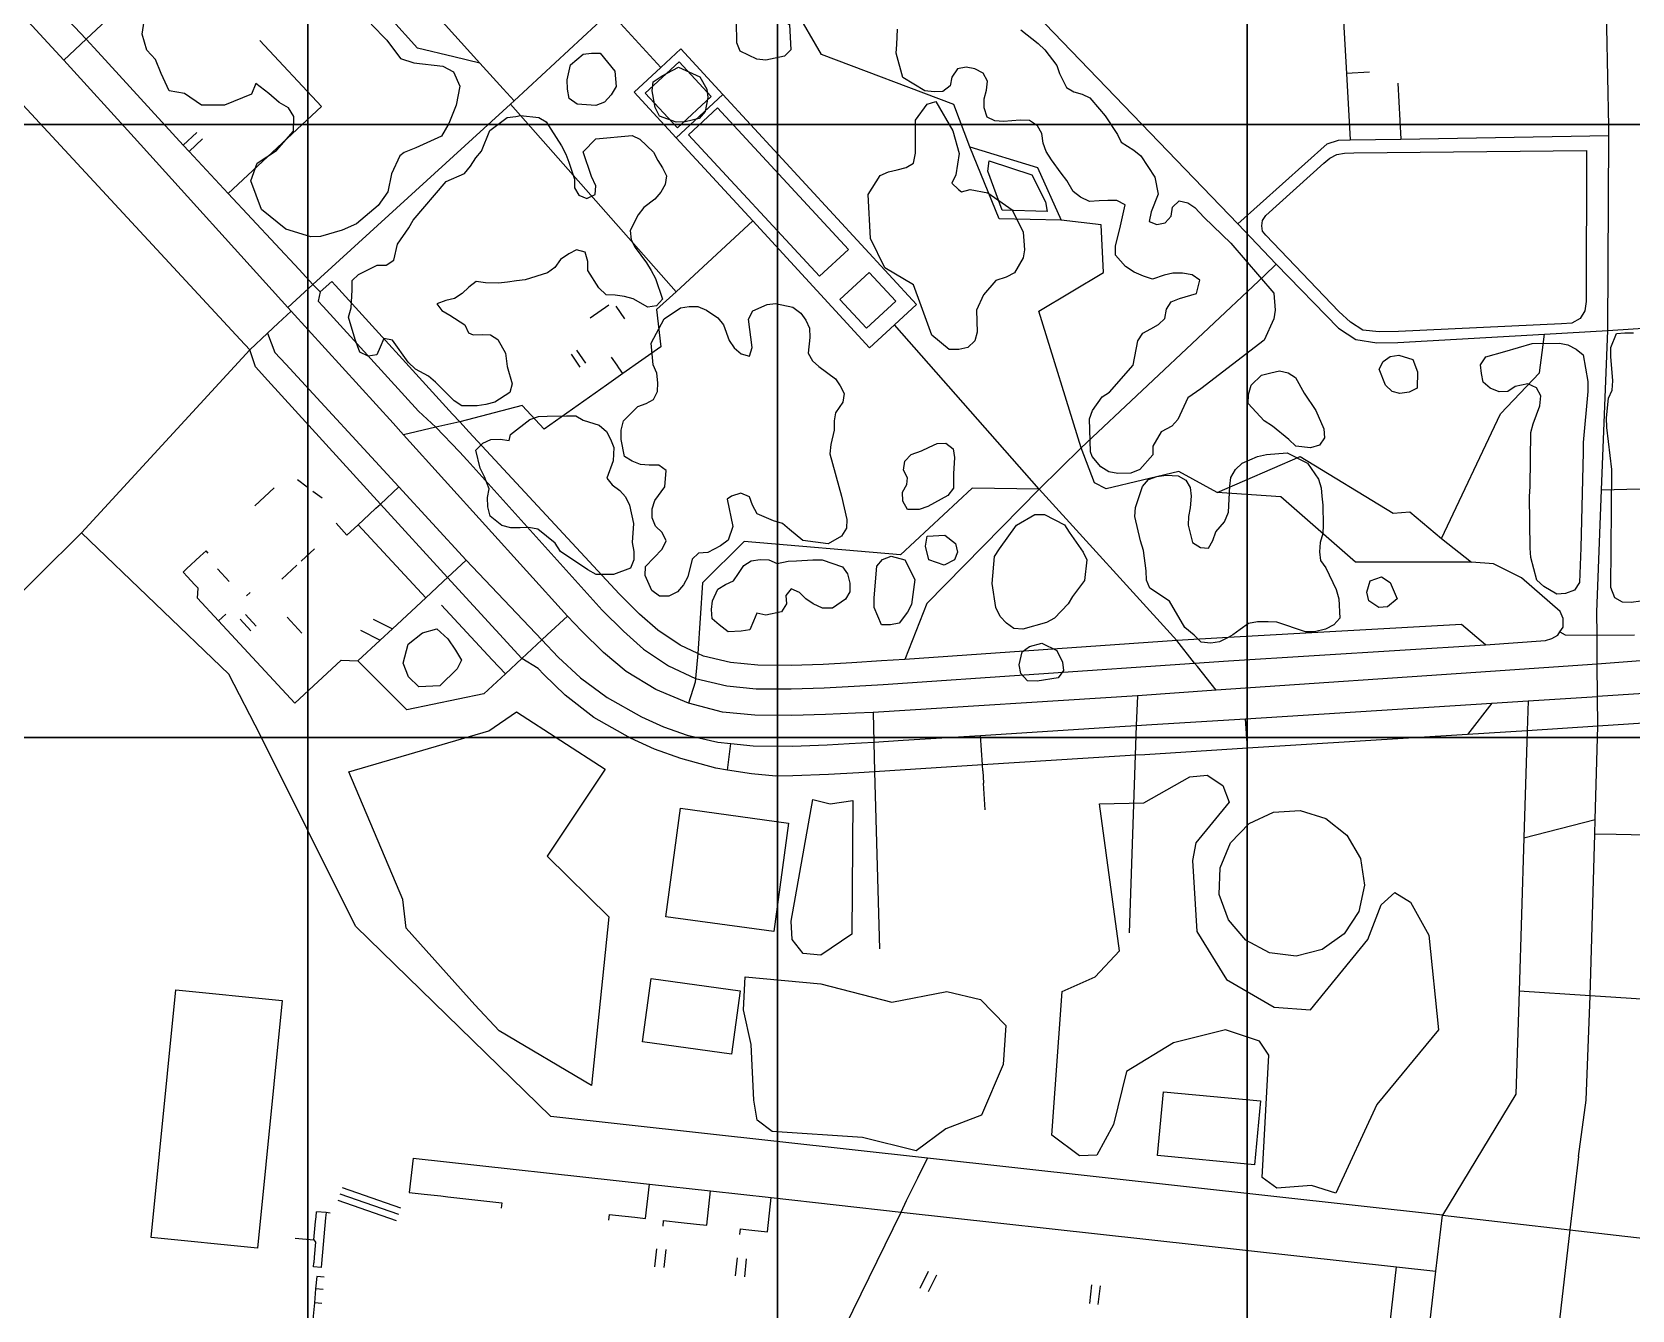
# Model space of a CAD drawing. Header units: metres. Extents: x -907 to 907, y -946 to 946.
# Drawn here: x -597.2 to -288.4, y -347 to -100.5 of the extents above; entities that cross this region are included whole.
import ezdxf

# ---------------------------------------------------------------- set-up
doc = ezdxf.new("R2010")
doc.units = ezdxf.units.M
for name, color, linetype in [('GREEN_ATLAS_BUILDING_OSM_LEVELS', 9, 'Continuous'), ('GREEN_ATLAS_TERRAIN_COP90', 3, 'Continuous'), ('OSM_BUILDING', 8, 'Continuous'), ('OSM_GREEN_EXISTING', 94, 'Continuous'), ('OSM_ROAD_LOCAL', 9, 'Continuous')]:
    doc.layers.add(name, color=color, linetype=linetype)

msp = doc.modelspace()

# ---------------------------------------------------------------- linework, layer by layer
at = {"layer": 'GREEN_ATLAS_BUILDING_OSM_LEVELS'}
for points, elevation in [([(-451.163, -253.074), (-454.033, -274.024), (-474.89, -271.174), (-472.021, -250.213)], 22.924), ([(-348.143, -277.453), (-353.164, -278.744), (-358.309, -278.132), (-362.892, -275.694), (-366.281, -271.775), (-368.025, -266.888), (-367.888, -261.701), (-365.887, -256.914), (-362.292, -253.185), (-357.59, -250.992), (-352.42, -250.647), (-347.468, -252.205), (-343.416, -255.434), (-340.803, -259.92), (-339.99, -265.041), (-341.078, -270.106), (-343.923, -274.447)], 20.69)]:
    msp.add_lwpolyline(points, close=True, dxfattribs=dict(at, elevation=elevation))
at = {"layer": 'GREEN_ATLAS_TERRAIN_COP90'}
for points in [[(-634.613, -118.277, 25), (-543.954, -118.277, 22), (-543.954, 0, 16), (-634.613, 0, 20)], [(-543.954, -118.277, 22), (-453.295, -118.277, 23), (-453.295, 0, 17), (-543.954, 0, 16)], [(-453.295, -118.277, 23), (-362.636, -118.277, 19), (-362.636, 0, 16), (-453.295, 0, 17)], [(-362.636, -118.277, 19), (-271.977, -118.277, 16), (-271.977, 0, 15), (-362.636, 0, 16)], [(-634.613, -236.554, 28), (-543.954, -236.554, 25), (-543.954, -118.277, 22), (-634.613, -118.277, 25)], [(-543.954, -236.554, 25), (-453.295, -236.554, 22), (-453.295, -118.277, 23), (-543.954, -118.277, 22)], [(-453.295, -236.554, 22), (-362.636, -236.554, 19), (-362.636, -118.277, 19), (-453.295, -118.277, 23)], [(-362.636, -236.554, 19), (-271.977, -236.554, 17), (-271.977, -118.277, 16), (-362.636, -118.277, 19)], [(-634.613, -354.831, 33), (-543.954, -354.831, 26), (-543.954, -236.554, 25), (-634.613, -236.554, 28)], [(-543.954, -354.831, 26), (-453.295, -354.831, 25), (-453.295, -236.554, 22), (-543.954, -236.554, 25)], [(-453.295, -354.831, 25), (-362.636, -354.831, 27), (-362.636, -236.554, 19), (-453.295, -236.554, 22)], [(-362.636, -354.831, 27), (-271.977, -354.831, 24), (-271.977, -236.554, 17), (-362.636, -236.554, 19)]]:
    msp.add_3dface(points, dxfattribs=at)
at = {"layer": 'OSM_BUILDING'}
for points, elevation in [([(-460.498, -285.423), (-462.167, -297.635), (-479.367, -295.297), (-477.698, -283.085)], 23.748), ([(-553.676, -335.083), (-574.215, -333.046), (-569.463, -285.245), (-548.924, -287.282)], 26.689), ([(-379.961, -317.227), (-378.798, -304.904), (-360.072, -306.663), (-361.235, -318.997)], 24.084)]:
    msp.add_lwpolyline(points, close=True, dxfattribs=dict(at, elevation=elevation))
at = {"layer": 'OSM_GREEN_EXISTING'}
for points in [[(-531.724, -98.941), (-528.754, -102.013), (-526.091, -105.598), (-523.527, -106.41), (-517.894, -107.034), (-515.849, -108.158), (-514.618, -110.919), (-515.337, -114.603), (-516.769, -118.088), (-518.207, -120.548), (-523.121, -122.797), (-525.372, -123.72), (-526.247, -124.344), (-527.829, -127.817), (-528.548, -131.301), (-530.392, -133.962), (-534.588, -137.446), (-537.351, -138.671), (-541.553, -139.895), (-543.397, -140.007), (-548.205, -138.47), (-552.92, -134.674), (-554.964, -129.153), (-553.739, -125.769), (-550.05, -123.309), (-546.774, -119.624), (-546.674, -116.752), (-547.699, -115.115), (-549.537, -114.091), (-551.488, -112.355), (-554.045, -110.407), (-554.864, -112.455), (-560.085, -114.603), (-564.493, -114.603), (-567.769, -112.355), (-570.739, -111.843), (-572.271, -108.459), (-573.396, -105.798), (-575.04, -103.961), (-575.96, -100.889), (-575.347, -96.681)], [(-406.321, -100.021), (-402.97, -102.703), (-401.713, -103.883), (-399.362, -106.9), (-398.862, -108.492), (-397.518, -111.175), (-396.092, -112.021), (-394.498, -112.433), (-392.991, -113.19), (-391.147, -115.372), (-390.052, -116.629), (-387.708, -120.236), (-386.951, -121.739), (-384.519, -123.253), (-383.181, -124.344), (-380.499, -128.452), (-379.824, -131.724), (-381.168, -135.164), (-381.587, -137.001), (-380.074, -137.591), (-378.486, -137.257), (-377.31, -135.999), (-377.06, -134.24), (-375.797, -133.06), (-374.121, -133.394), (-372.783, -134.318), (-370.939, -136.244), (-365.825, -141.198), (-357.521, -150.838), (-357.271, -154.111), (-357.521, -155.792), (-359.366, -159.899), (-371.608, -169.284), (-374.121, -171.054), (-374.878, -172.723), (-376.053, -175.239), (-377.223, -176.497), (-379.236, -177.588), (-380.83, -180.36), (-380.83, -182.03), (-383.344, -184.879), (-385.107, -185.558), (-387.62, -185.636), (-389.383, -185.302), (-390.89, -184.378), (-392.572, -182.364), (-392.866, -181.484), (-393.072, -175.072), (-392.485, -173.48), (-390.64, -170.875), (-389.215, -169.963), (-384.688, -164.764), (-383.769, -160.066), (-382.762, -158.552), (-381.249, -157.717), (-379.742, -156.871), (-378.567, -155.703), (-378.229, -153.944), (-377.31, -152.519), (-375.716, -151.851), (-372.446, -150.927), (-371.777, -148.322), (-373.284, -147.32), (-375.128, -146.986), (-376.972, -146.986), (-378.648, -147.398), (-380.918, -148.155), (-382.675, -147.565), (-384.438, -146.819), (-386.113, -145.728), (-388.045, -143.546), (-388.045, -141.699), (-387.201, -138.426), (-386.195, -133.817), (-387.789, -132.982), (-389.552, -132.982), (-391.228, -133.06), (-393.072, -133.149), (-394.835, -132.303), (-396.261, -131.212), (-397.436, -129.119), (-398.524, -127.695), (-400.45, -125.101), (-401.457, -123.498), (-402.044, -121.906), (-402.294, -120.069), (-403.132, -118.555), (-404.645, -117.553), (-406.49, -117.464), (-409.678, -117.72), (-411.354, -117.631), (-412.861, -116.874), (-413.449, -115.115), (-413.449, -113.357), (-412.948, -111.676), (-412.78, -109.917), (-413.617, -108.414), (-415.212, -107.568), (-416.887, -107.234), (-418.563, -107.568), (-419.651, -109.16), (-419.989, -110.841), (-421.414, -111.932), (-423.09, -112.021), (-424.853, -111.843), (-429.13, -109.249), (-430.386, -104.551), (-430.305, -102.87), (-430.136, -99.943)], [(-286.67, -210.294), (-288.514, -210.539), (-290.19, -210.461), (-291.697, -209.626), (-292.453, -207.611), (-292.284, -184.879), (-293.21, -176.753), (-293.291, -174.905), (-292.872, -171.131), (-292.203, -169.54), (-292.034, -167.781), (-292.453, -163.083), (-292.453, -161.324), (-291.365, -158.641), (-289.771, -158.474), (-288.095, -158.474)]]:
    msp.add_lwpolyline(points, dxfattribs=at)
for points in [[(-450.763, -103.883), (-451.938, -105.141), (-455.539, -105.898), (-457.303, -105.731), (-460.491, -104.128), (-461.16, -102.536), (-461.242, -98.429), (-457.64, -96.592), (-453.195, -97.594), (-451.013, -99.019)], [(-484.469, -111.008), (-485.394, -112.6), (-486.732, -114.025), (-488.414, -114.615), (-492.016, -114.359), (-493.529, -113.279), (-493.86, -111.509), (-493.948, -109.672), (-493.272, -106.822), (-490.84, -104.718), (-489.252, -104.551), (-487.57, -104.551), (-484.719, -107.991)], [(-472.321, -106.21), (-466.106, -112.922), (-472.615, -118.956), (-478.836, -112.243)], [(-466.944, -111.509), (-466.775, -113.101), (-467.281, -115.783), (-468.457, -117.13), (-471.139, -117.798), (-472.896, -117.887), (-476.085, -116.707), (-476.922, -115.038), (-477.51, -111.843), (-477.341, -110.084), (-475.584, -108.915), (-472.396, -107.234), (-468.288, -109.082)], [(-414.874, -154.111), (-414.793, -158.385), (-415.212, -160.066), (-416.55, -161.324), (-418.313, -161.736), (-420.157, -161.736), (-423.509, -158.975), (-425.609, -153.276), (-427.035, -149.246), (-432.568, -145.973), (-435.332, -140.274), (-435.838, -131.802), (-433.487, -128.118), (-431.893, -127.45), (-430.217, -127.027), (-428.461, -126.604), (-427.035, -125.769), (-426.697, -123.843), (-426.697, -122.073), (-426.697, -117.464), (-424.434, -114.359), (-422.758, -113.858), (-419.488, -119.557), (-418.225, -123.921), (-418.901, -128.029), (-419.651, -129.62), (-418.394, -130.878), (-417.807, -131.301), (-416.131, -130.878), (-412.692, -131.468), (-407.997, -134.741), (-405.902, -139.105), (-405.733, -140.775), (-405.652, -142.456), (-405.902, -144.047), (-407.578, -146.897), (-409.172, -147.732), (-411.185, -148.411), (-413.53, -151.172)], [(-504.508, -168.36), (-505.014, -170.041), (-507.865, -171.888), (-509.628, -172.311), (-511.304, -172.556), (-514.236, -172.556), (-515.749, -171.632), (-519.351, -168.026), (-520.695, -166.857), (-523.209, -165.51), (-524.634, -164.174), (-527.654, -159.899), (-529.33, -159.565), (-529.999, -161.235), (-530.674, -162.749), (-532.349, -162.994), (-533.944, -162.248), (-534.863, -159.81), (-536.12, -155.447), (-535.619, -153.688), (-535.451, -150.248), (-535.451, -148.411), (-534.194, -147.231), (-530.586, -145.472), (-528.829, -145.472), (-527.404, -144.47), (-526.647, -141.365), (-524.465, -138.259), (-523.627, -136.756), (-517.256, -129.286), (-513.736, -127.784), (-512.561, -126.359), (-511.554, -124.756), (-510.466, -123.42), (-508.872, -119.479), (-505.514, -116.963), (-503.839, -116.796), (-502.901, -116.596), (-499.393, -116.963), (-497.968, -117.798), (-497.049, -119.223), (-495.035, -122.418), (-494.198, -124.01), (-493.61, -125.602), (-492.522, -128.875), (-492.522, -130.544), (-491.684, -131.969), (-490.09, -132.559), (-488.496, -131.802), (-488.414, -130.132), (-489.252, -128.363), (-490.84, -123.587), (-488.414, -121.071), (-481.368, -120.403), (-479.861, -121.16), (-477.26, -123.676), (-476.422, -125.268), (-475.497, -126.693), (-474.747, -128.196), (-474.997, -129.876), (-475.835, -131.39), (-477.01, -132.726), (-479.104, -134.318), (-480.192, -135.743), (-481.787, -138.76), (-481.537, -140.53), (-480.78, -142.033), (-478.598, -144.971), (-477.679, -146.474), (-476.841, -147.988), (-475.497, -152.018), (-476.672, -153.276), (-478.348, -153.521), (-481.199, -151.929), (-482.875, -151.506), (-484.638, -151.261), (-486.401, -151.172), (-487.827, -149.836), (-489.921, -146.474), (-489.921, -144.715), (-490.421, -142.956), (-492.103, -142.456), (-493.61, -143.29), (-495.204, -144.381), (-496.292, -145.895), (-497.718, -146.897), (-501.994, -148.244), (-503.67, -148.489), (-505.433, -148.745), (-507.196, -148.912), (-509.71, -148.823), (-511.473, -148.578), (-512.898, -149.669), (-514.155, -150.927), (-515.662, -151.851), (-517.338, -152.263), (-519.101, -152.931), (-518.094, -154.189), (-516.587, -155.113), (-513.649, -156.96), (-512.98, -158.474), (-512.054, -158.886), (-510.297, -158.808), (-508.703, -158.886), (-507.278, -159.81), (-505.852, -162.415), (-505.514, -165.009)], [(-445.198, -147.599), (-470.495, -120.281), (-464.905, -115.104), (-439.608, -142.422)], [(-359.71, -136.845), (-359.035, -135.865), (-347.837, -125.735), (-346.661, -124.811), (-345.348, -124.121), (-343.829, -123.832), (-342.047, -123.787), (-297.168, -123.342), (-297.236, -152.441), (-297.48, -154.278), (-298.387, -155.725), (-300, -156.627), (-301.969, -156.782), (-333.412, -158.241), (-337.145, -158.33), (-340.321, -157.962), (-342.678, -156.46), (-344.935, -154.356), (-359.078, -139.661), (-359.66, -138.871), (-359.835, -137.836)], [(-404.226, -128.006), (-401.55, -133.205), (-401.25, -135.097), (-409.966, -134.864), (-412.723, -127.283), (-412.461, -125.323)], [(-430.493, -152.374), (-436.126, -157.617), (-441.284, -152.085), (-435.651, -146.83)], [(-439.946, -194.531), (-440.027, -196.201), (-440.953, -197.715), (-443.554, -199.228), (-448.412, -198.549), (-451.013, -196.457), (-452.357, -195.277), (-454.114, -194.776), (-457.221, -193.44), (-458.14, -191.759), (-458.728, -190.167), (-460.404, -189.41), (-462.167, -190), (-463.005, -190.59), (-461.917, -195.867), (-462.836, -198.472), (-464.349, -199.562), (-466.775, -200.898), (-468.538, -200.987), (-469.795, -202.156), (-470.633, -205.596), (-471.47, -207.11), (-472.646, -208.446), (-474.321, -209.281), (-476.085, -209.281), (-477.598, -208.201), (-478.854, -205.34), (-478.767, -203.581), (-475.584, -200.23), (-474.828, -198.638), (-475.584, -197.047), (-476.841, -195.789), (-477.51, -194.197), (-477.51, -192.427), (-477.01, -190.835), (-475.078, -188.241), (-474.828, -185.046), (-476.253, -184.045), (-478.098, -184.045), (-479.773, -183.878), (-481.368, -183.288), (-482.875, -182.364), (-483.462, -179.102), (-483.462, -177.254), (-483.043, -175.495), (-480.28, -172.723), (-478.686, -172.133), (-477.26, -171.387), (-476.504, -169.796), (-476.422, -168.115), (-476.591, -166.267), (-477.341, -164.675), (-477.679, -160.478), (-475.166, -155.792), (-472.058, -153.688), (-470.382, -153.443), (-468.707, -153.443), (-467.031, -154.111), (-464.849, -155.614), (-463.761, -156.96), (-462.667, -159.977), (-461.66, -161.402), (-460.322, -162.582), (-458.728, -162.994), (-458.228, -161.324), (-458.897, -155.87), (-458.059, -154.278), (-455.289, -153.02), (-453.695, -152.853), (-450.344, -153.521), (-448.837, -154.701), (-447.83, -156.037), (-447.155, -157.628), (-447.074, -159.387), (-447.411, -162.415), (-446.567, -163.918), (-445.311, -165.009), (-442.128, -167.358), (-441.203, -168.705), (-440.446, -170.208), (-440.703, -171.888), (-442.128, -173.903), (-442.378, -175.495), (-442.378, -177.254), (-443.047, -180.026), (-443.216, -181.863), (-440.953, -190)], [(-312.323, -169.796), (-314.005, -169.874), (-315.762, -169.206), (-317.106, -168.026), (-317.438, -166.356), (-317.606, -164.675), (-316.6, -163.161), (-312.911, -162.081), (-307.628, -160.567), (-302.345, -160.478), (-300.756, -160.823), (-299.162, -161.658), (-297.818, -162.749), (-296.899, -167.859), (-296.899, -169.796), (-297.818, -179.681), (-297.818, -181.529), (-298.237, -199.974), (-298.493, -206.687), (-299.493, -208.112), (-301.175, -208.78), (-302.851, -208.947), (-305.364, -207.444), (-306.709, -206.186), (-307.884, -201.822), (-308.047, -200.063), (-308.134, -190.078), (-308.047, -188.152), (-307.884, -177.755), (-307.459, -176.074), (-306.121, -172.556), (-305.952, -170.631), (-306.79, -169.117), (-308.466, -168.36), (-310.898, -168.872)], [(-329.849, -169.206), (-331.362, -169.963), (-333.206, -170.208), (-334.632, -169.796), (-335.97, -168.616), (-337.145, -165.51), (-336.389, -164.007), (-335.051, -163.083), (-333.375, -162.827), (-330.686, -163.673), (-329.767, -166.022)], [(-347.88, -176.998), (-347.712, -178.768), (-348.718, -180.193), (-350.394, -180.694), (-353.245, -180.36), (-354.589, -179.102), (-357.772, -176.497), (-359.366, -175.495), (-362.467, -172.133), (-362.386, -170.374), (-361.879, -168.616), (-359.866, -166.69), (-358.109, -166.189), (-356.434, -165.844), (-354.752, -166.189), (-353.326, -167.102), (-351.65, -170.13), (-349.387, -173.48)], [(-481.368, -198.972), (-481.03, -200.653), (-481.03, -202.323), (-481.705, -203.915), (-484.975, -205.095), (-488.327, -205.095), (-489.921, -204.249), (-495.204, -200.653), (-496.211, -199.05), (-499.562, -196.368), (-501.325, -196.034), (-503.001, -196.123), (-504.764, -196.123), (-506.521, -195.7), (-508.784, -193.852), (-509.203, -192.093), (-509.291, -190.256), (-508.953, -188.575), (-509.879, -186.304), (-510.716, -184.635), (-511.554, -181.106), (-510.21, -179.77), (-508.622, -179.102), (-506.859, -179.013), (-505.095, -179.269), (-504.845, -178.089), (-501.156, -175.239), (-499.481, -174.649), (-497.805, -174.571), (-494.029, -174.482), (-492.266, -174.482), (-490.84, -175.328), (-487.739, -176.33), (-486.313, -177.51), (-485.563, -179.013), (-484.888, -180.605), (-485.057, -183.21), (-486.232, -186.56), (-485.226, -187.818), (-483.719, -188.909), (-482.625, -190.167), (-481.868, -191.759), (-481.118, -195.277)], [(-419.32, -188.486), (-420.407, -189.911), (-424.265, -192.015), (-425.941, -192.594), (-428.204, -192.594), (-429.13, -191.002), (-429.211, -189.243), (-428.373, -187.74), (-428.204, -186.482), (-428.961, -184.968), (-428.711, -183.288), (-427.535, -181.952), (-425.522, -181.284), (-424.015, -180.527), (-422.502, -179.848), (-420.826, -179.77), (-419.401, -180.861), (-419.151, -182.531), (-419.32, -185.725)], [(-381.418, -207.778), (-382.087, -206.186), (-382.174, -204.427), (-382.675, -200.486), (-383.262, -198.638), (-384.35, -193.941), (-384.188, -192.182), (-382.843, -188.152), (-381.668, -186.816), (-380.074, -186.226), (-378.317, -185.97), (-375.966, -186.059), (-374.459, -186.894), (-373.621, -188.319), (-373.452, -190), (-373.621, -192.26), (-373.953, -193.941), (-374.04, -195.622), (-373.202, -198.972), (-371.689, -199.896), (-370.101, -200.063), (-369.257, -198.549), (-368.676, -196.88), (-366.994, -194.943), (-366.243, -193.106), (-365.987, -188.074), (-365.825, -186.393), (-364.899, -184.879), (-363.642, -183.622), (-360.623, -182.364), (-358.947, -181.952), (-354.92, -181.618), (-350.981, -183.622), (-348.887, -186.727), (-348.381, -188.408), (-348.212, -190), (-348.043, -191.759), (-347.962, -195.622), (-348.043, -197.214), (-348.549, -198.972), (-348.718, -200.731), (-348.462, -202.412), (-347.461, -203.837), (-345.448, -208.023), (-344.942, -209.793), (-344.773, -213.566), (-345.948, -214.824), (-347.543, -215.659), (-349.637, -216.16), (-351.4, -216.16), (-356.934, -214.312), (-358.609, -214.234), (-360.623, -214.234), (-362.386, -214.568), (-363.98, -215.737), (-365.406, -216.75), (-366.343, -217.273), (-368, -218.086), (-369.676, -218.342), (-371.527, -218.175), (-372.865, -216.828), (-374.709, -215.325), (-377.648, -210.294)], [(-396.342, -209.37), (-397.18, -210.795), (-399.862, -213.566), (-401.375, -214.401), (-405.983, -215.659), (-407.665, -215.57), (-409.091, -214.479), (-410.347, -213.221), (-411.185, -211.463), (-411.854, -206.854), (-411.435, -201.655), (-410.429, -200.141), (-407.159, -195.622), (-403.639, -193.518), (-401.794, -193.518), (-397.937, -195.533), (-397.011, -196.958), (-394.329, -200.82), (-393.579, -202.323), (-394.079, -206.264)], [(-418.982, -199.139), (-418.563, -200.82), (-419.151, -202.323), (-421.164, -203.336), (-424.096, -202.323), (-424.772, -199.64), (-424.434, -197.715), (-420.995, -197.548)], [(-465.937, -213.644), (-466.025, -211.886), (-465.856, -210.205), (-464.849, -207.945), (-463.342, -207.021), (-461.829, -206.353), (-460.823, -204.928), (-459.816, -203.414), (-458.39, -202.49), (-456.634, -202.245), (-454.958, -202.323), (-453.364, -202.991), (-451.263, -202.579), (-449.675, -202.49), (-446.486, -202.323), (-444.723, -202.323), (-440.784, -203.67), (-439.777, -205.006), (-439.358, -206.765), (-439.358, -208.446), (-440.196, -209.871), (-442.716, -211.629), (-444.642, -211.629), (-446.405, -210.795), (-447.83, -209.793), (-449.087, -208.613), (-450.681, -207.856), (-451.682, -209.203), (-451.6, -210.795), (-452.526, -212.309), (-455.539, -212.976), (-457.303, -212.553), (-457.972, -214.145), (-458.647, -215.826), (-460.322, -216.082), (-462.836, -216.16), (-464.599, -214.824)], [(-427.454, -210.884), (-428.204, -212.386), (-429.799, -214.479), (-431.474, -214.824), (-433.237, -214.824), (-434.663, -211.463), (-434.663, -209.626), (-434.163, -203.503), (-433.068, -202.245), (-431.393, -201.566), (-428.711, -202.323), (-426.779, -206.097)], [(-333.706, -209.793), (-335.551, -211.385), (-337.226, -211.463), (-339.158, -210.205), (-339.577, -208.535), (-338.908, -206.353), (-336.726, -205.596), (-335.051, -206.687)], [(-518.5, -226.591), (-522.571, -226.825), (-524.534, -224.854), (-525.559, -222.238), (-524.628, -218.542), (-521.864, -216.349), (-519.063, -215.604), (-516.956, -217.563), (-515.462, -219.711), (-514.293, -221.626), (-515.137, -223.318)], [(-398.274, -222.027), (-398.105, -223.63), (-399.112, -225.055), (-403.22, -225.723), (-405.064, -225.633), (-406.321, -224.209), (-406.659, -222.539), (-406.071, -220.023), (-404.645, -219.01), (-402.294, -218.342), (-399.362, -219.767)], [(-485.895, -271.174), (-489.252, -303.702), (-507.027, -293.149), (-511.723, -288.117), (-524.972, -273.356), (-525.641, -267.812), (-536.038, -243.166), (-509.041, -235.285), (-503.67, -231.589), (-486.57, -242.654), (-497.799, -259.43)], [(-382.593, -249.2), (-373.702, -244.168), (-370.351, -243.834), (-367.331, -245.849), (-366.156, -249.033), (-372.527, -256.914), (-373.202, -260.265), (-372.364, -274.024), (-366.662, -283.241), (-357.434, -288.618), (-350.394, -289.119), (-339.327, -275.527), (-336.807, -268.825), (-334.125, -266.477), (-331.105, -268.325), (-327.585, -274.692), (-325.741, -292.971), (-337.645, -307.398), (-345.529, -324.507), (-350.225, -322.994), (-356.934, -323.494), (-359.785, -321.48), (-358.441, -297.835), (-360.285, -295.152), (-366.831, -292.971), (-376.891, -295.486), (-385.945, -301.019), (-388.464, -311.249), (-391.647, -317.127), (-395.004, -317.294), (-400.369, -313.264), (-398.355, -285.59), (-391.984, -282.74), (-387.289, -277.709), (-391.147, -249.367)], [(-438.939, -274.525), (-444.979, -278.555), (-448.33, -278.21), (-450.513, -275.527), (-450.681, -272.009), (-446.486, -248.532), (-443.135, -249.367), (-438.771, -248.699)], [(-444.979, -284.087), (-431.224, -287.605), (-420.658, -285.59), (-414.118, -287.104), (-409.26, -292.136), (-409.76, -299.683), (-413.955, -309.413), (-420.826, -312.095), (-426.529, -316.281), (-436.926, -313.765), (-454.37, -312.596), (-457.221, -310.414), (-457.89, -306.563), (-458.39, -295.82), (-459.904, -289.119), (-459.566, -282.74)]]:
    msp.add_lwpolyline(points, close=True, dxfattribs=at)
at = {"layer": 'OSM_ROAD_LOCAL'}
for points in [[(-764.38, 91.66), (-759.61, 86.15), (-756.665, 82.744), (-751.694, 76.989), (-729.354, 51.14), (-705.227, 23.232), (-665.393, -18.913), (-589.039, -99.453), (-586.745, -101.868), (-584.519, -104.295), (-568.038, -122.273), (-566.912, -123.498), (-559.385, -131.591), (-545.661, -146.252)], [(-591.078, -105.865), (-586.745, -101.868), (-571.258, -87.341), (-547.861, -65.389), (-512.336, -32.06), (-493.697, -12.624), (-489.808, -8.917), (-474.421, 5.766), (-456.415, 22.943)], [(-555.164, -161.781), (-557.027, -159.755), (-628.11, -83.145), (-630.161, -80.974), (-632.193, -78.814), (-698.643, -5.488), (-697.299, 2.416), (-696.724, 8.661)], [(-510.791, -106.444), (-515.793, -105.253), (-522.827, -103.572), (-528.179, -97.638), (-568.55, -87.987), (-571.258, -87.341), (-572.802, -85.705), (-649.625, -4.397)], [(-410.816, -26.917), (-431.137, -46.175), (-440.503, -55.047), (-442.259, -56.717), (-449.662, -63.486), (-468.601, -80.762), (-485.682, -96.614), (-504.176, -113.769), (-504.864, -114.403), (-542.997, -149.157), (-547.849, -153.61)], [(-295.079, -222.427), (-295.111, -216.85), (-295.136, -212.398), (-294.241, -188.776), (-293.004, -158.04), (-292.803, -120.459), (-292.816, -118.633), (-293.435, -89.991), (-293.616, -81.497), (-293.929, -49.905)], [(-442.259, -56.717), (-364.455, -137.457), (-357.046, -145.272), (-345.023, -157.584), (-341.678, -159.788), (-337.645, -160.434), (-333.55, -160.389), (-305.283, -158.753), (-293.004, -158.04)], [(-547.861, -65.389), (-546.28, -67.148), (-510.791, -106.444), (-506.29, -111.431), (-504.176, -113.769)], [(-276.616, -221.025), (-295.079, -222.427), (-315.675, -223.819), (-368.651, -227.426), (-383.85, -228.539), (-434.875, -231.723), (-438.239, -231.901), (-444.023, -232.146), (-450.55, -232.346), (-457.709, -232.29), (-463.905, -231.678), (-470.47, -229.942), (-476.81, -227.337), (-482.518, -223.863), (-486.895, -220.201), (-491.159, -216.004), (-493.841, -213.177), (-525.522, -178.156), (-527.535, -175.94), (-547.224, -154.289), (-547.849, -153.61), (-577.529, -120.826), (-591.078, -105.865), (-621.864, -72.591)], [(-302.257, -212.264), (-309.685, -205.774), (-315.087, -203.047), (-319.37, -202.746), (-341.716, -202.735), (-356.14, -190.145), (-368.457, -189.299), (-375.853, -185.225), (-389.865, -188.564), (-392.116, -187.451), (-394.685, -180.716), (-402.895, -154.311), (-390.403, -146.886), (-390.853, -137.647), (-398.524, -136.756), (-410.51, -136.5), (-416.162, -122.641), (-419.288, -114.448), (-444.81, -104.807), (-449.875, -96.046), (-458.403, -92.885), (-466.594, -83.256), (-468.601, -80.762)], [(-344.873, -84.425), (-344.273, -95.022), (-343.504, -108.459), (-342.772, -121.271)], [(-475.828, -107.301), (-483.619, -98.852), (-485.682, -96.614), (-487.676, -94.377), (-489.139, -92.729)], [(-553.226, -102.08), (-541.372, -114.837), (-559.385, -131.591)], [(-481.011, -112.076), (-475.828, -107.301), (-471.977, -103.739)], [(-471.977, -103.739), (-463.868, -112.533), (-426.497, -153.064)], [(-293.004, -158.04), (-265.631, -156.259), (-249.175, -155.302), (-235.713, -154.3), (-233.525, -153.999), (-231.643, -153.387), (-230.174, -152.285), (-228.498, -150.983), (-222.615, -145.751), (-209.947, -134.496), (-175.616, -104.173)], [(-339.033, -108.203), (-343.504, -108.459)], [(-333.581, -110.306), (-332.962, -121.116)], [(-481.011, -112.076), (-472.902, -120.871), (-458.097, -136.912), (-435.526, -161.391)], [(-463.868, -112.533), (-472.902, -120.871)], [(-472.89, -150.571), (-502.901, -116.596), (-504.864, -114.403)], [(-565.431, -119.88), (-568.038, -122.273)], [(-564.324, -121.082), (-566.912, -123.498)], [(-416.162, -122.641), (-403.132, -126.604), (-398.524, -136.756)], [(-364.455, -137.457), (-347.18, -122.028), (-345.029, -121.316)], [(-345.029, -121.316), (-342.772, -121.271), (-332.962, -121.116), (-292.803, -120.459)], [(-458.097, -136.912), (-472.89, -150.571), (-476.672, -153.977), (-475.835, -161.213), (-483.143, -166.356), (-486.307, -168.582), (-498.343, -177.054), (-502.588, -172.545)], [(-545.661, -146.252), (-542.997, -149.157), (-541.572, -150.615)], [(-357.046, -145.272), (-359.391, -147.476), (-394.685, -180.716), (-402.807, -188.631), (-424.497, -210.706), (-428.711, -221.492)], [(-512.823, -177.633), (-514.668, -175.651), (-516.068, -174.159), (-538.639, -149.357), (-539.333, -148.578), (-541.572, -150.615), (-541.966, -152.363)], [(-587.67, -197.113), (-555.164, -161.781), (-551.788, -158.586), (-549.725, -156.638), (-547.224, -154.289)], [(-541.966, -152.363), (-541.046, -153.398), (-522.615, -173.592), (-519.282, -176.675)], [(-485.876, -153.187), (-489.49, -155.68)], [(-482.787, -155.769), (-484.469, -153.331)], [(-435.526, -161.391), (-430.73, -156.972), (-426.497, -153.064)], [(-368.651, -227.426), (-372.252, -222.895), (-372.802, -222.205), (-376.241, -217.863), (-402.807, -188.631), (-430.73, -156.972)], [(-551.788, -158.586), (-550.331, -162.282), (-548.243, -164.552), (-526.422, -188.241), (-513.392, -202.379), (-498.799, -217.719), (-495.686, -221.081), (-491.328, -225.032), (-486.201, -228.862), (-479.598, -232.569), (-475.334, -234.528), (-470.726, -236.142), (-464.812, -237.467), (-462.292, -237.723), (-458.04, -238.146), (-450.431, -238.246), (-443.747, -238.012), (-439.465, -237.745), (-434.719, -237.444), (-429.073, -237.088), (-414.111, -236.153), (-387.233, -234.461), (-384.05, -234.261), (-381.074, -234.071), (-362.948, -232.936), (-315.437, -229.953), (-308.391, -229.507), (-295.004, -228.672)], [(-325.147, -198.193), (-313.749, -174.148), (-306.202, -166.189), (-305.721, -162.293), (-305.283, -158.753)], [(-294.929, -234.394), (-308.566, -235.251), (-320.12, -235.975), (-362.592, -238.647), (-382.431, -239.894), (-384.244, -240.005), (-386.17, -240.127), (-413.755, -241.864), (-431.649, -242.988), (-434.563, -243.166), (-437.601, -243.356), (-443.472, -243.723), (-450.369, -243.968), (-453.614, -244.023), (-458.365, -243.6), (-462.967, -242.866), (-465.212, -242.51), (-472.002, -240.617), (-477.079, -238.847), (-481.712, -236.71), (-488.802, -232.736), (-494.291, -228.383), (-498.412, -224.431), (-499.512, -223.285), (-502.657, -221.348), (-516.994, -205.718), (-529.974, -191.536), (-551.675, -167.681), (-554.108, -165.031), (-555.164, -161.781)], [(-493.172, -162.638), (-491.453, -165.131)], [(-490.315, -164.341), (-492.034, -161.847)], [(-484.25, -164.764), (-485.332, -163.194)], [(-483.919, -165.243), (-484.25, -164.764)], [(-483.143, -166.356), (-483.919, -165.243)], [(-502.588, -172.545), (-514.668, -175.651), (-519.282, -176.675), (-525.522, -178.156)], [(-519.282, -176.675), (-514.693, -181.484), (-513.242, -183.054), (-487.183, -211.986), (-483.043, -216.082), (-479.192, -219.5), (-474.328, -222.773), (-469.151, -225.155), (-463.111, -226.602), (-457.415, -227.147), (-450.663, -227.17), (-444.279, -227.014), (-438.514, -226.646), (-432.887, -226.357), (-372.802, -222.205), (-366.237, -221.748), (-316.65, -218.698)], [(-316.65, -218.698), (-321.289, -214.758), (-366.343, -217.273), (-376.241, -217.863), (-428.711, -221.492), (-433.244, -221.804), (-438.958, -222.149), (-444.492, -222.472), (-450.694, -222.672), (-457.102, -222.606), (-462.361, -222.082), (-467.569, -220.858), (-468.682, -220.346), (-472.083, -218.776), (-476.403, -215.882), (-479.924, -212.754), (-483.888, -208.824), (-512.823, -177.633)], [(-368.457, -189.299), (-352.426, -182.33), (-334.463, -193.273), (-331.274, -193.017), (-325.147, -198.193), (-319.37, -202.746)], [(-554.226, -191.87), (-550.481, -188.397)], [(-544.11, -188.264), (-546.005, -186.85)], [(-530.824, -192.316), (-529.974, -191.536), (-526.422, -188.241)], [(-541.228, -190.423), (-543.01, -189.087)], [(-402.807, -188.631), (-415.712, -188.442), (-429.598, -201.344), (-459.753, -198.761), (-467.794, -206.709), (-468.682, -220.346), (-469.151, -225.155), (-469.226, -225.912), (-470.47, -229.942)], [(-294.241, -188.776), (-289.39, -188.642), (-280.449, -188.442)], [(-538.539, -195.221), (-536.426, -197.503), (-534.275, -195.522), (-532.118, -193.518)], [(-530.824, -192.316), (-532.118, -193.518)], [(-716.081, -331.932), (-710.504, -332.545), (-623.615, -342.152), (-618.513, -338.055), (-608.559, -247.931), (-604.326, -213.533), (-587.67, -197.113)], [(-308.391, -229.507), (-308.566, -235.251), (-309.222, -255.901), (-310.16, -285.479), (-310.791, -305.372), (-324.953, -328.693), (-424.39, -317.695), (-497.049, -309.657), (-534.763, -272.955), (-553.088, -236.209), (-559.26, -224.342), (-587.67, -197.113)], [(-521.214, -209.626), (-534.275, -195.522)], [(-563.236, -200.987), (-563.624, -200.564), (-564.737, -201.6)], [(-542.666, -200.175), (-545.254, -202.579)], [(-567.394, -204.06), (-564.737, -201.6)], [(-546.073, -203.336), (-548.974, -206.019)], [(-517.763, -206.431), (-516.994, -205.718), (-513.392, -202.379)], [(-567.394, -204.06), (-568.038, -204.65), (-567.219, -205.54)], [(-565.831, -207.032), (-567.219, -205.54)], [(-561.398, -204.037), (-559.141, -206.475)], [(-517.763, -206.431), (-519.057, -207.622)], [(-537.539, -221.637), (-546.511, -229.942), (-561.216, -214.056), (-565.268, -209.681), (-565.18, -207.744), (-565.831, -207.032)], [(-555.814, -209.225), (-555.127, -208.59)], [(-493.841, -213.177), (-497.768, -216.761), (-498.799, -217.719), (-502.657, -221.348), (-505.852, -224.309), (-509.985, -228.138), (-524.878, -231.199), (-534.319, -221.76), (-530.024, -217.774), (-527.66, -215.592), (-521.214, -209.626), (-519.057, -207.622)], [(-559.816, -212.754), (-561.216, -214.056)], [(-556.04, -212.832), (-553.964, -215.069)], [(-518.188, -211.028), (-508.403, -221.57)], [(-316.65, -218.698), (-305.071, -217.886), (-303.814, -217.485), (-302.701, -216.85), (-302.263, -216.205), (-301.632, -215.281), (-301.632, -213.589), (-302.257, -212.264)], [(-554.977, -216.015), (-557.052, -213.767)], [(-547.999, -213.366), (-545.16, -216.438)], [(-533.8, -215.871), (-530.024, -217.774)], [(-531.355, -213.711), (-527.66, -215.592)], [(-302.263, -216.205), (-301.282, -216.739), (-295.111, -216.85), (-287.87, -216.772)], [(-537.539, -221.637), (-534.319, -221.76)], [(-505.852, -224.309), (-508.403, -221.57)], [(-297.23, -306.563), (-296.424, -286.381), (-295.529, -255.189), (-295.448, -252.372), (-294.929, -234.394), (-295.004, -228.672), (-295.079, -222.427)], [(-383.85, -228.539), (-384.05, -234.261), (-384.244, -240.005), (-385.419, -274.236)], [(-282.074, -227.826), (-295.004, -228.672)], [(-315.437, -229.953), (-320.12, -235.975)], [(-126.704, -271.508), (-138.815, -272.065), (-184.632, -248.343), (-211.742, -234.294), (-215.106, -232.691), (-218.557, -231.255), (-220.889, -230.554), (-224.209, -230.053), (-227.048, -229.841), (-230.343, -229.919), (-234.094, -230.142), (-238.152, -230.442), (-282.131, -233.548), (-294.929, -234.394)], [(-434.875, -231.723), (-434.719, -237.444), (-434.563, -243.166), (-433.625, -277.33)], [(-362.592, -238.647), (-362.948, -232.936)], [(-462.967, -242.866), (-462.292, -237.723)], [(-413.68, -243.01), (-413.755, -241.864), (-414.111, -236.153)], [(-413.68, -243.01), (-413.53, -245.382)], [(-413.205, -250.525), (-413.53, -245.382)], [(-309.222, -255.901), (-295.448, -252.372)], [(-282.718, -255.478), (-291.39, -255.278), (-295.529, -255.189)], [(-283.569, -287.227), (-296.424, -286.381), (-310.16, -285.479)], [(-298.712, -317.394), (-297.23, -306.563)], [(-523.665, -317.706), (-524.39, -324.352), (-521.552, -324.663)], [(-523.665, -317.706), (-478.042, -322.749), (-466.243, -324.051), (-454.539, -325.342), (-429.473, -328.114), (-333.825, -338.69), (-326.203, -339.536)], [(-426.247, -321.502), (-424.39, -317.695)], [(-298.712, -317.394), (-300.344, -331.532), (-314.549, -454.696)], [(-526.003, -327.379), (-537.276, -323.428)], [(-480.861, -329.127), (-478.767, -329.35), (-478.042, -322.749)], [(-468.976, -330.43), (-466.969, -330.641), (-466.243, -324.051)], [(-428.398, -325.91), (-426.247, -321.502)], [(-526.866, -329.84), (-538.139, -325.888)], [(-526.435, -328.615), (-537.708, -324.663)], [(-521.552, -324.663), (-518.288, -325.02)], [(-518.288, -325.02), (-516.969, -325.164)], [(-516.969, -325.164), (-514.074, -325.476)], [(-514.074, -325.476), (-506.552, -326.311), (-506.665, -327.368)], [(-353.532, -399.904), (-375.797, -403.767), (-396.617, -407.385), (-457.621, -400.861), (-460.573, -391.822), (-453.376, -377.084), (-441.784, -353.339), (-429.473, -328.114), (-428.398, -325.91)], [(-458.253, -331.598), (-455.264, -331.932), (-454.539, -325.342)], [(-542.797, -333.491), (-542.484, -329.973)], [(-542.484, -329.973), (-542.397, -329.049)], [(-542.397, -329.049), (-542.309, -328.07)], [(-539.69, -328.303), (-540.452, -328.237), (-542.309, -328.07)], [(-540.54, -329.216), (-541.34, -338.044)], [(-540.452, -328.237), (-540.54, -329.216)], [(-485.888, -329.662), (-485.769, -328.582), (-484.575, -328.715)], [(-484.575, -328.715), (-480.861, -329.127)], [(-475.409, -330.83), (-475.291, -329.728), (-471.908, -330.107)], [(-471.908, -330.107), (-468.976, -330.43)], [(-317.169, -460.339), (-339.834, -457.723), (-326.203, -339.536), (-324.953, -328.693), (-300.344, -331.532), (-272.921, -334.693), (-287.802, -463.735)], [(-546.417, -333.157), (-542.797, -333.491), (-542.484, -333.903), (-542.747, -336.819)], [(-460.591, -332.467), (-460.473, -331.354), (-459.422, -331.476)], [(-459.422, -331.476), (-458.253, -331.598)], [(-476.972, -338.656), (-476.597, -335.183)], [(-474.903, -335.361), (-475.278, -338.834)], [(-541.34, -338.044), (-541.409, -338.812), (-542.916, -338.678), (-542.847, -337.899)], [(-542.747, -336.819), (-542.847, -337.899)], [(-461.41, -340.426), (-461.035, -336.964)], [(-459.341, -337.142), (-459.716, -340.615)], [(-425.791, -342.775), (-424.171, -339.513)], [(-353.532, -399.904), (-335.013, -349.421), (-333.825, -338.69)], [(-542.259, -340.571), (-542.472, -342.92), (-542.716, -345.602), (-542.947, -348.207), (-543.191, -350.846), (-543.416, -353.361), (-543.566, -355.02)], [(-540.815, -340.704), (-542.259, -340.571)], [(-422.633, -340.281), (-424.253, -343.532)], [(-392.678, -342.163), (-393.116, -345.736)], [(-391.397, -345.948), (-390.959, -342.374)], [(-541.272, -345.736), (-542.716, -345.602)], [(-541.028, -343.053), (-542.472, -342.92)]]:
    msp.add_lwpolyline(points, dxfattribs=at)

doc.saveas('drawing.dxf')
